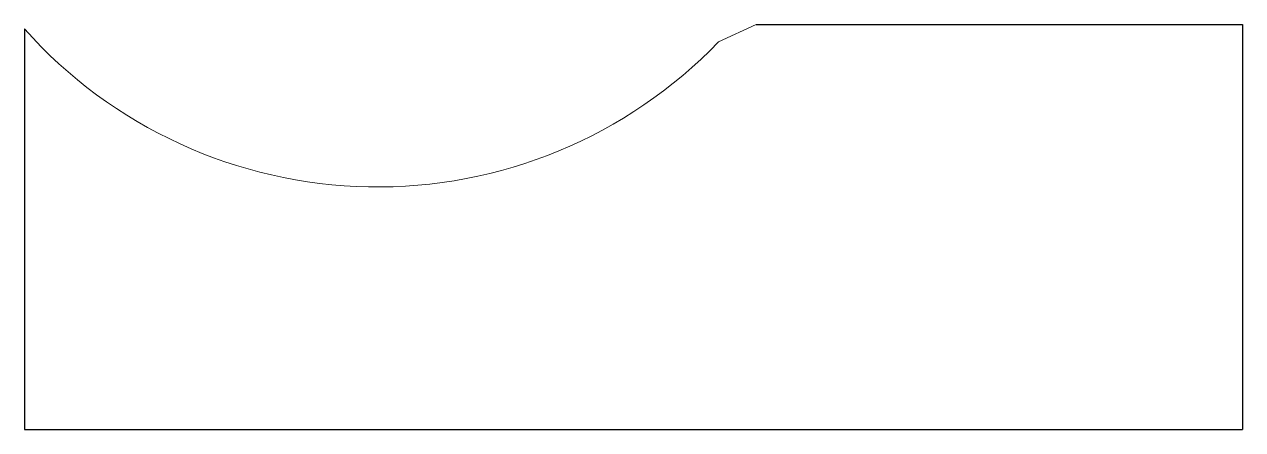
# Model space of a CAD drawing. Header units: millimetres. Extents: x -43 to 402, y 112 to 260.
import ezdxf

# ---------------------------------------------------------------- set-up
doc = ezdxf.new("R2010")
doc.units = ezdxf.units.MM
doc.linetypes.add('K5LT32768', pattern=[0])

msp = doc.modelspace()

# ---------------------------------------------------------------- linework, layer by layer
for p, q in [((-42.7, 258.39), (-42.7, 112.04)), ((224.66, 260.04), (402.3, 260.04)), ((402.3, 260.04), (402.3, 112.04)), ((-42.7, 112.04), (402.3, 112.04))]:
    msp.add_line(p, q)
at = {"color": 7, "linetype": 'K5LT32768', "lineweight": 15}
msp.add_line((210.89, 253.64), (224.66, 260.04), dxfattribs=at)
msp.add_arc((86.3, 373.66), 173, 221.7838, 316.0693, dxfattribs=at)

doc.saveas('drawing.dxf')
